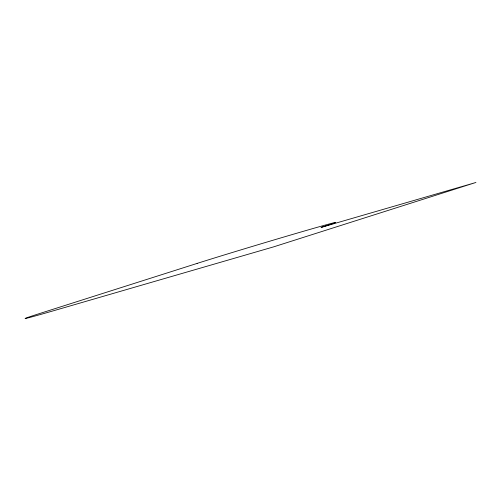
<?xml version="1.0" encoding="UTF-8"?>
<svg xmlns="http://www.w3.org/2000/svg" width="501" height="501" viewBox="0 0 501 501"><rect width="100%" height="100%" fill="white"/><g stroke="black" fill="none" stroke-linecap="round" stroke-linejoin="round"><path stroke-width="0.75" d="M197.137 263.401L39.642 313.532A79.947 0.977 -16.7 0 0 56.6 309.868L273.452 246.918L475.95 182.464L321.053 227.429A79.947 0.977 -16.7 0 0 304.094 231.093A79.947 0.977 -16.7 0 0 197.137 263.401"/></g></svg>
